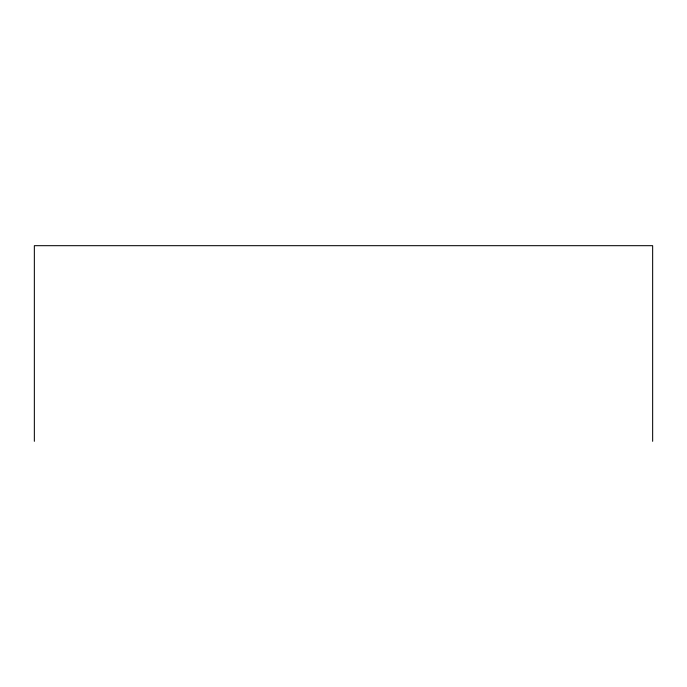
<?xml version="1.0" encoding="UTF-8"?>
<svg xmlns="http://www.w3.org/2000/svg" width="687" height="687" viewBox="0 0 687 687"><rect width="100%" height="100%" fill="white"/><g stroke="black" fill="none" stroke-linecap="round" stroke-linejoin="round"><path stroke-width="1.03" d="M652.65 441.32L652.65 245.68L34.35 245.68L34.35 441.32"/></g></svg>
